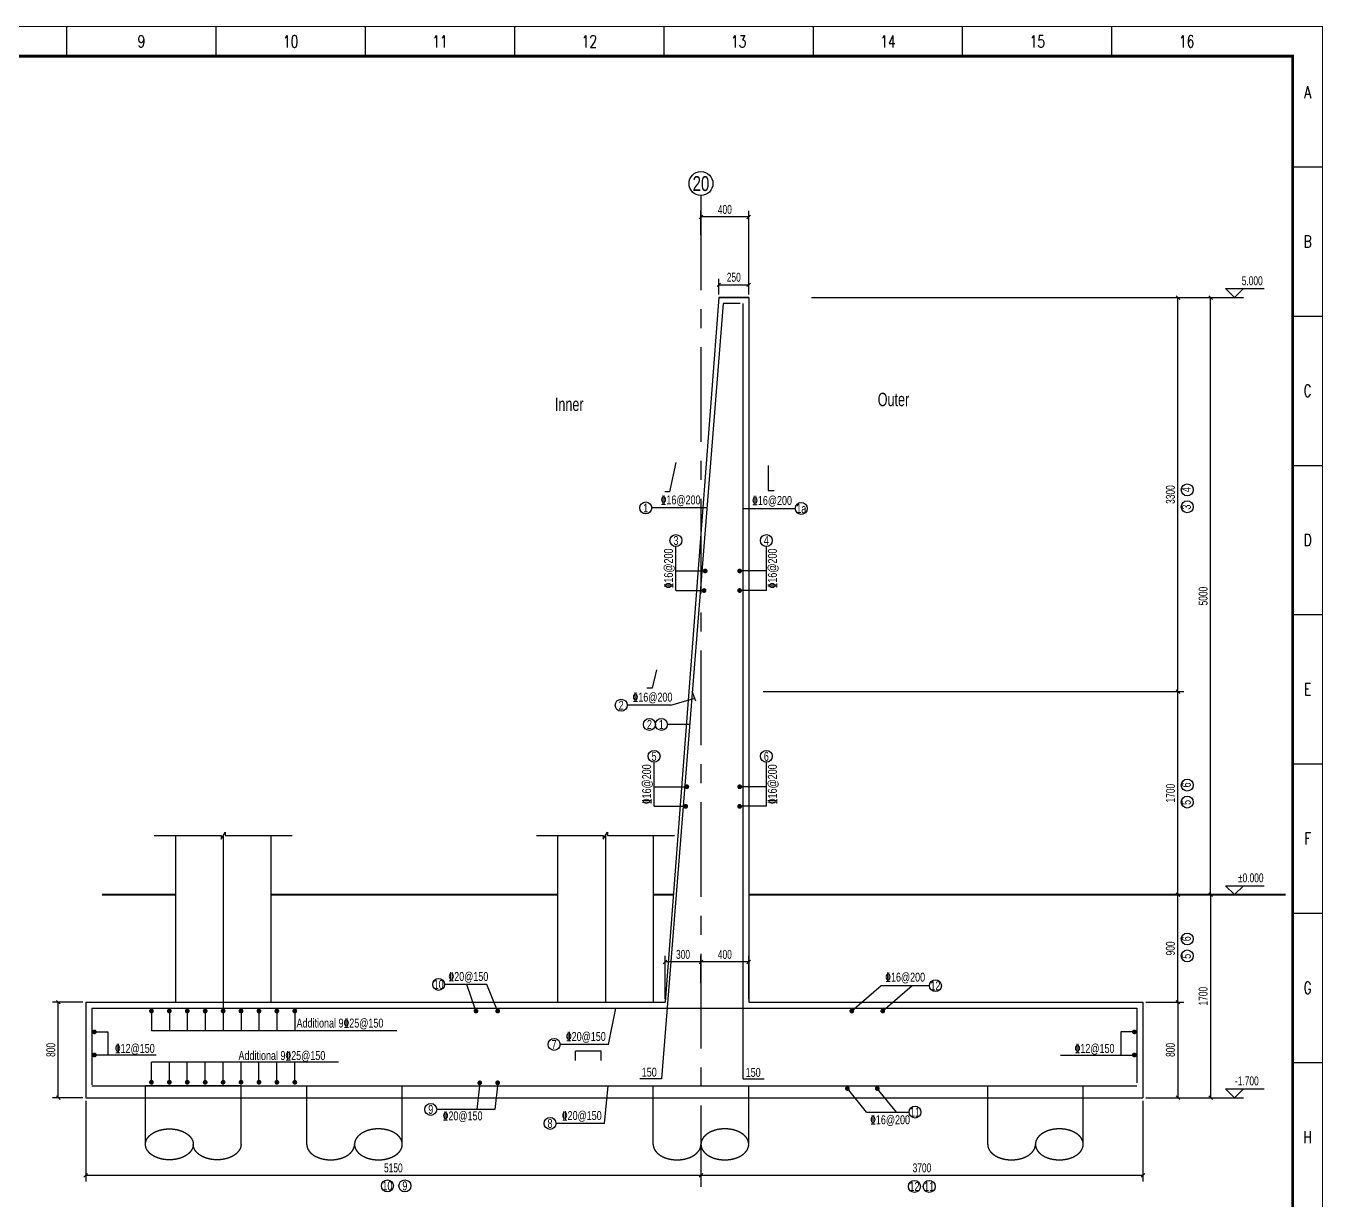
# Model space of a CAD drawing. Header units: millimetres. Extents: x -15901 to 146244, y -607033 to -56344.
# Drawn here: x 27980 to 71413, y -450147 to -410821 of the extents above; entities that cross this region are included whole.
import ezdxf
from ezdxf.enums import TextEntityAlignment as Align

# ---------------------------------------------------------------- set-up
doc = ezdxf.new("R2010")
doc.units = ezdxf.units.MM
doc.header["$LTSCALE"] = 2000
doc.linetypes.add('CENTER', pattern=[50.8, 31.75, -6.35, 6.35, -6.35])
doc.linetypes.add('HIDDEN', pattern=[9.525, 6.35, -3.175])
for name, color, linetype in [('6', 1, 'Continuous'), ('S_01', 3, 'Continuous'), ('S_01_OUTL', 3, 'Continuous'), ('S_02_AXIS', 171, 'CENTER'), ('S_03_HIDD', 4, 'HIDDEN'), ('S_04', 2, 'Continuous'), ('S_04_TEXT', 2, 'Continuous'), ('S_05_DIMS', 7, 'Continuous'), ('S_06_RBAR', 1, 'Continuous'), ('TEXT', 3, 'Continuous'), ('TK', 1, 'Continuous')]:
    doc.layers.add(name, color=color, linetype=linetype)
doc.styles.add('FS', font='kstxt.shx', dxfattribs={"width": 0.8, "height": 250, "bigfont": 'kshz.shx'})
doc.styles.add('KS', font='kstxt.shx', dxfattribs={"width": 0.7, "height": 300, "bigfont": 'kshz.shx'})
doc.styles.add('TK-HZ', font='txt.shx', dxfattribs={"width": 0.8, "bigfont": 'hztxt.shx'})
doc.dimstyles.new('KSDIM0.25', dxfattribs={"dimtxt": 300, "dimasz": 120, "dimexe": 200, "dimexo": 100, "dimgap": 100, "dimtad": 1, "dimdec": 0, "dimlfac": 0.25, "dimzin": 14, "dimdsep": 46, "dimtxsty": 'KS', "dimblk": 'ARCHTICK', "dimblk1": 'OBLIQUE', "dimblk2": 'OBLIQUE', "dimsah": 1, "dimcen": -900, "dimclrd": 7, "dimclre": 7, "dimclrt": 2, "dimazin": 3, "dimtfac": 1, "dimtdec": 0, "dimtix": 1, "dimtmove": 2, "dimatfit": 2, "dimfxl": 1, "dimtolj": 1, "dimtzin": 14, "dimlwd": -3, "dimarcsym": 0})

# ---------------------------------------------------------------- blocks, each defined once
blk = doc.blocks.new('_OBLIQUE')
at = {"color": 1}
blk.add_line((-0.5, -0.5), (0.5, 0.5), dxfattribs=at)
blk = doc.blocks.new('*D315')
at = {"layer": 'Defpoints', "color": 0}
for p in [(50582, -417219), (50582, -417924), (52182, -419918)]:
    blk.add_point(p, dxfattribs=at)
at = {"layer": 'S_05_DIMS', "color": 7, "lineweight": -2}
for p, q in [((50582, -417824), (50582, -417019)), ((52182, -419818), (52182, -417019))]:
    blk.add_line(p, q, dxfattribs=at)
at = {"layer": 'S_05_DIMS', "color": 7, "lineweight": -3}
blk.add_line((52182, -417219), (50582, -417219), dxfattribs=at)
at = {"layer": 'S_05_DIMS', "color": 7, "linetype": 'ByBlock', "lineweight": -3, "xscale": 120, "yscale": 120, "zscale": 120, "rotation": 180}
blk.add_blockref('_OBLIQUE', (50582, -417219), dxfattribs=at)
at = {"layer": 'S_05_DIMS', "color": 7, "linetype": 'ByBlock', "lineweight": -3, "xscale": 120, "yscale": 120, "zscale": 120}
blk.add_blockref('_OBLIQUE', (52182, -417219), dxfattribs=at)
at = {"layer": 'S_05_DIMS', "color": 2, "insert": (51382, -416969), "char_height": 300, "attachment_point": 5, "style": 'KS'}
blk.add_mtext('\\A1;400', dxfattribs=at)
blk = doc.blocks.new('_ArchTick')
at = {"color": 0, "linetype": 'ByBlock', "const_width": 0.15}
blk.add_lwpolyline([(-0.5, -0.5), (0.5, 0.5)], dxfattribs=at)
blk = doc.blocks.new('*D316')
at = {"layer": 'Defpoints', "color": 0}
for p in [(54182, -419918), (67648, -419918), (59963, -439918)]:
    blk.add_point(p, dxfattribs=at)
at = {"layer": 'S_05_DIMS', "color": 7, "lineweight": -2}
for p, q in [((54282, -419918), (67848, -419918)), ((60063, -439918), (67848, -439918))]:
    blk.add_line(p, q, dxfattribs=at)
at = {"layer": 'S_05_DIMS', "color": 7, "lineweight": -3}
blk.add_line((67648, -439918), (67648, -419918), dxfattribs=at)
at = {"layer": 'S_05_DIMS', "color": 7, "linetype": 'ByBlock', "lineweight": -3, "xscale": 120, "yscale": 120, "zscale": 120}
for p, rotation in [((67648, -419918), 90), ((67648, -439918), 270)]:
    blk.add_blockref('_OBLIQUE', p, dxfattribs=dict(at, rotation=rotation))
at = {"layer": 'S_05_DIMS', "color": 2, "insert": (67398, -429918), "char_height": 300, "attachment_point": 5, "rotation": 90, "style": 'KS'}
blk.add_mtext('\\A1;5000', dxfattribs=at)
blk = doc.blocks.new('*D317')
at = {"layer": 'Defpoints', "color": 0}
for p in [(59963, -439918), (65382, -446718), (67648, -446718)]:
    blk.add_point(p, dxfattribs=at)
at = {"layer": 'S_05_DIMS', "color": 7, "lineweight": -2}
for p, q in [((60063, -439918), (67848, -439918)), ((65482, -446718), (67848, -446718))]:
    blk.add_line(p, q, dxfattribs=at)
at = {"layer": 'S_05_DIMS', "color": 7, "lineweight": -3}
blk.add_line((67648, -439918), (67648, -446718), dxfattribs=at)
at = {"layer": 'S_05_DIMS', "color": 7, "linetype": 'ByBlock', "lineweight": -3, "xscale": 120, "yscale": 120, "zscale": 120}
for p, rotation in [((67648, -439918), 90), ((67648, -446718), 270)]:
    blk.add_blockref('_OBLIQUE', p, dxfattribs=dict(at, rotation=rotation))
at = {"layer": 'S_05_DIMS', "color": 2, "insert": (67398, -443318), "char_height": 300, "attachment_point": 5, "rotation": 90, "style": 'KS'}
blk.add_mtext('\\A1;1700', dxfattribs=at)
blk = doc.blocks.new('*D318')
at = {"layer": 'Defpoints', "color": 0}
for p in [(65382, -446718), (50582, -448545), (50582, -449320)]:
    blk.add_point(p, dxfattribs=at)
at = {"layer": 'S_05_DIMS', "color": 7, "lineweight": -2}
for p, q in [((65382, -446818), (65382, -449520)), ((50582, -448645), (50582, -449520))]:
    blk.add_line(p, q, dxfattribs=at)
at = {"layer": 'S_05_DIMS', "color": 7, "lineweight": -3}
blk.add_line((65382, -449320), (50582, -449320), dxfattribs=at)
at = {"layer": 'S_05_DIMS', "color": 7, "linetype": 'ByBlock', "lineweight": -3, "xscale": 120, "yscale": 120, "zscale": 120, "rotation": 180}
blk.add_blockref('_OBLIQUE', (50582, -449320), dxfattribs=at)
at = {"layer": 'S_05_DIMS', "color": 7, "linetype": 'ByBlock', "lineweight": -3, "xscale": 120, "yscale": 120, "zscale": 120}
blk.add_blockref('_OBLIQUE', (65382, -449320), dxfattribs=at)
at = {"layer": 'S_05_DIMS', "color": 2, "insert": (57982, -449070), "char_height": 300, "attachment_point": 5, "style": 'KS'}
blk.add_mtext('\\A1;3700', dxfattribs=at)
blk = doc.blocks.new('*D319')
at = {"layer": 'Defpoints', "color": 0}
for p in [(29982, -446718), (50582, -448545), (29982, -449320)]:
    blk.add_point(p, dxfattribs=at)
at = {"layer": 'S_05_DIMS', "color": 7, "lineweight": -2}
for p, q in [((29982, -446818), (29982, -449520)), ((50582, -448645), (50582, -449520))]:
    blk.add_line(p, q, dxfattribs=at)
at = {"layer": 'S_05_DIMS', "color": 7, "lineweight": -3}
blk.add_line((50582, -449320), (29982, -449320), dxfattribs=at)
at = {"layer": 'S_05_DIMS', "color": 7, "linetype": 'ByBlock', "lineweight": -3, "xscale": 120, "yscale": 120, "zscale": 120, "rotation": 180}
blk.add_blockref('_OBLIQUE', (29982, -449320), dxfattribs=at)
at = {"layer": 'S_05_DIMS', "color": 7, "linetype": 'ByBlock', "lineweight": -3, "xscale": 120, "yscale": 120, "zscale": 120}
blk.add_blockref('_OBLIQUE', (50582, -449320), dxfattribs=at)
at = {"layer": 'S_05_DIMS', "color": 2, "insert": (40282, -449070), "char_height": 300, "attachment_point": 5, "style": 'KS'}
blk.add_mtext('\\A1;5150', dxfattribs=at)
blk = doc.blocks.new('*D320')
at = {"layer": 'Defpoints', "color": 0}
for p in [(50582, -442170), (50582, -442987), (52182, -443518)]:
    blk.add_point(p, dxfattribs=at)
at = {"layer": 'S_05_DIMS', "color": 7, "lineweight": -2}
for p, q in [((50582, -442887), (50582, -441970)), ((52182, -443418), (52182, -441970))]:
    blk.add_line(p, q, dxfattribs=at)
at = {"layer": 'S_05_DIMS', "color": 7, "lineweight": -3}
blk.add_line((52182, -442170), (50582, -442170), dxfattribs=at)
at = {"layer": 'S_05_DIMS', "color": 7, "linetype": 'ByBlock', "lineweight": -3, "xscale": 120, "yscale": 120, "zscale": 120, "rotation": 180}
blk.add_blockref('_OBLIQUE', (50582, -442170), dxfattribs=at)
at = {"layer": 'S_05_DIMS', "color": 7, "linetype": 'ByBlock', "lineweight": -3, "xscale": 120, "yscale": 120, "zscale": 120}
blk.add_blockref('_OBLIQUE', (52182, -442170), dxfattribs=at)
at = {"layer": 'S_05_DIMS', "color": 2, "insert": (51382, -441920), "char_height": 300, "attachment_point": 5, "style": 'KS'}
blk.add_mtext('\\A1;400', dxfattribs=at)
blk = doc.blocks.new('*D321')
at = {"layer": 'Defpoints', "color": 0}
for p in [(29064, -443518), (29982, -443518), (29982, -446718)]:
    blk.add_point(p, dxfattribs=at)
at = {"layer": 'S_05_DIMS', "color": 7, "lineweight": -2}
for p, q in [((29882, -443518), (28864, -443518)), ((29882, -446718), (28864, -446718))]:
    blk.add_line(p, q, dxfattribs=at)
at = {"layer": 'S_05_DIMS', "color": 7, "lineweight": -3}
blk.add_line((29064, -446718), (29064, -443518), dxfattribs=at)
at = {"layer": 'S_05_DIMS', "color": 7, "linetype": 'ByBlock', "lineweight": -3, "xscale": 120, "yscale": 120, "zscale": 120}
for p, rotation in [((29064, -443518), 90), ((29064, -446718), 270)]:
    blk.add_blockref('_OBLIQUE', p, dxfattribs=dict(at, rotation=rotation))
at = {"layer": 'S_05_DIMS', "color": 2, "insert": (28814, -445118), "char_height": 300, "attachment_point": 5, "rotation": 90, "style": 'KS'}
blk.add_mtext('\\A1;800', dxfattribs=at)
blk = doc.blocks.new('Dot')
at = {"layer": '6', "const_width": 0.4}
blk.add_lwpolyline([(-0.2, 0, 1), (0.2, 0, 1)], format="xyb", close=True, dxfattribs=at)
blk = doc.blocks.new('*D322')
at = {"layer": 'Defpoints', "color": 0}
for p in [(65137, -439918), (66552, -439918), (65382, -443518)]:
    blk.add_point(p, dxfattribs=at)
at = {"layer": 'S_05_DIMS', "color": 7, "lineweight": -2}
for p, q in [((65237, -439918), (66752, -439918)), ((65482, -443518), (66752, -443518))]:
    blk.add_line(p, q, dxfattribs=at)
at = {"layer": 'S_05_DIMS', "color": 7, "lineweight": -3}
blk.add_line((66552, -443518), (66552, -439918), dxfattribs=at)
at = {"layer": 'S_05_DIMS', "color": 7, "linetype": 'ByBlock', "lineweight": -3, "xscale": 120, "yscale": 120, "zscale": 120}
for p, rotation in [((66552, -439918), 90), ((66552, -443518), 270)]:
    blk.add_blockref('_OBLIQUE', p, dxfattribs=dict(at, rotation=rotation))
at = {"layer": 'S_05_DIMS', "color": 2, "insert": (66302, -441718), "char_height": 300, "attachment_point": 5, "rotation": 90, "style": 'KS'}
blk.add_mtext('\\A1;900', dxfattribs=at)
blk = doc.blocks.new('*D323')
at = {"layer": 'Defpoints', "color": 0}
for p in [(52560, -433118), (66552, -433118), (65137, -439918)]:
    blk.add_point(p, dxfattribs=at)
at = {"layer": 'S_05_DIMS', "color": 7, "lineweight": -2}
for p, q in [((52660, -433118), (66752, -433118)), ((65237, -439918), (66752, -439918))]:
    blk.add_line(p, q, dxfattribs=at)
at = {"layer": 'S_05_DIMS', "color": 7, "lineweight": -3}
blk.add_line((66552, -439918), (66552, -433118), dxfattribs=at)
at = {"layer": 'S_05_DIMS', "color": 7, "linetype": 'ByBlock', "lineweight": -3, "xscale": 120, "yscale": 120, "zscale": 120}
for p, rotation in [((66552, -433118), 90), ((66552, -439918), 270)]:
    blk.add_blockref('_OBLIQUE', p, dxfattribs=dict(at, rotation=rotation))
at = {"layer": 'S_05_DIMS', "color": 2, "insert": (66302, -436518), "char_height": 300, "attachment_point": 5, "rotation": 90, "style": 'KS'}
blk.add_mtext('\\A1;1700', dxfattribs=at)
blk = doc.blocks.new('*D324')
at = {"layer": 'Defpoints', "color": 0}
for p in [(61263, -419918), (66552, -419918), (52560, -433118)]:
    blk.add_point(p, dxfattribs=at)
at = {"layer": 'S_05_DIMS', "color": 7, "lineweight": -2}
for p, q in [((61363, -419918), (66752, -419918)), ((52660, -433118), (66752, -433118))]:
    blk.add_line(p, q, dxfattribs=at)
at = {"layer": 'S_05_DIMS', "color": 7, "lineweight": -3}
blk.add_line((66552, -433118), (66552, -419918), dxfattribs=at)
at = {"layer": 'S_05_DIMS', "color": 7, "linetype": 'ByBlock', "lineweight": -3, "xscale": 120, "yscale": 120, "zscale": 120}
for p, rotation in [((66552, -419918), 90), ((66552, -433118), 270)]:
    blk.add_blockref('_OBLIQUE', p, dxfattribs=dict(at, rotation=rotation))
at = {"layer": 'S_05_DIMS', "color": 2, "insert": (66302, -426518), "char_height": 300, "attachment_point": 5, "rotation": 90, "style": 'KS'}
blk.add_mtext('\\A1;3300', dxfattribs=at)
blk = doc.blocks.new('*D325')
at = {"layer": 'Defpoints', "color": 0}
for p in [(52182, -419491), (51182, -419918), (52182, -419918)]:
    blk.add_point(p, dxfattribs=at)
at = {"layer": 'S_05_DIMS', "color": 7, "lineweight": -2}
for p, q in [((51182, -419818), (51182, -419291)), ((52182, -419818), (52182, -419291))]:
    blk.add_line(p, q, dxfattribs=at)
at = {"layer": 'S_05_DIMS', "color": 7, "lineweight": -3}
blk.add_line((51182, -419491), (52182, -419491), dxfattribs=at)
at = {"layer": 'S_05_DIMS', "color": 7, "linetype": 'ByBlock', "lineweight": -3, "xscale": 120, "yscale": 120, "zscale": 120, "rotation": 180}
blk.add_blockref('_OBLIQUE', (51182, -419491), dxfattribs=at)
at = {"layer": 'S_05_DIMS', "color": 7, "linetype": 'ByBlock', "lineweight": -3, "xscale": 120, "yscale": 120, "zscale": 120}
blk.add_blockref('_OBLIQUE', (52182, -419491), dxfattribs=at)
at = {"layer": 'S_05_DIMS', "color": 2, "insert": (51682, -419241), "char_height": 300, "attachment_point": 5, "style": 'KS'}
blk.add_mtext('\\A1;250', dxfattribs=at)
blk = doc.blocks.new('*D326')
at = {"layer": 'Defpoints', "color": 0}
for p in [(65382, -443518), (65641, -446718), (66552, -446718)]:
    blk.add_point(p, dxfattribs=at)
at = {"layer": 'S_05_DIMS', "color": 7, "lineweight": -2}
for p, q in [((65482, -443518), (66752, -443518)), ((65741, -446718), (66752, -446718))]:
    blk.add_line(p, q, dxfattribs=at)
at = {"layer": 'S_05_DIMS', "color": 7, "lineweight": -3}
blk.add_line((66552, -443518), (66552, -446718), dxfattribs=at)
at = {"layer": 'S_05_DIMS', "color": 7, "linetype": 'ByBlock', "lineweight": -3, "xscale": 120, "yscale": 120, "zscale": 120}
for p, rotation in [((66552, -443518), 90), ((66552, -446718), 270)]:
    blk.add_blockref('_OBLIQUE', p, dxfattribs=dict(at, rotation=rotation))
at = {"layer": 'S_05_DIMS', "color": 2, "insert": (66302, -445118), "char_height": 300, "attachment_point": 5, "rotation": 90, "style": 'KS'}
blk.add_mtext('\\A1;800', dxfattribs=at)
blk = doc.blocks.new('*D327')
at = {"layer": 'Defpoints', "color": 0}
for p in [(49382, -442170), (50582, -442987), (49382, -443518)]:
    blk.add_point(p, dxfattribs=at)
at = {"layer": 'S_05_DIMS', "color": 7, "lineweight": -2}
for p, q in [((49382, -443418), (49382, -441970)), ((50582, -442887), (50582, -441970))]:
    blk.add_line(p, q, dxfattribs=at)
at = {"layer": 'S_05_DIMS', "color": 7, "lineweight": -3}
blk.add_line((50582, -442170), (49382, -442170), dxfattribs=at)
at = {"layer": 'S_05_DIMS', "color": 7, "linetype": 'ByBlock', "lineweight": -3, "xscale": 120, "yscale": 120, "zscale": 120, "rotation": 180}
blk.add_blockref('_OBLIQUE', (49382, -442170), dxfattribs=at)
at = {"layer": 'S_05_DIMS', "color": 7, "linetype": 'ByBlock', "lineweight": -3, "xscale": 120, "yscale": 120, "zscale": 120}
blk.add_blockref('_OBLIQUE', (50582, -442170), dxfattribs=at)
at = {"layer": 'S_05_DIMS', "color": 2, "insert": (49982, -441920), "char_height": 300, "attachment_point": 5, "style": 'KS'}
blk.add_mtext('\\A1;300', dxfattribs=at)
blk = doc.blocks.new('A1-1')
at = {"layer": 'TK', "color": 7}
for p, q in [((42050, 58400), (42050, 59400)), ((47050, 58400), (47050, 59400)), ((52050, 58400), (52050, 59400)), ((57050, 58400), (57050, 59400)), ((62050, 58400), (62050, 59400)), ((67050, 58400), (67050, 59400)), ((72050, 58400), (72050, 59400)), ((77050, 58400), (77050, 59400)), ((83100, 54700), (84100, 54700)), ((83100, 49700), (84100, 49700)), ((83100, 44700), (84100, 44700)), ((83100, 39700), (84100, 39700)), ((83100, 34700), (84100, 34700)), ((83100, 29700), (84100, 29700)), ((83100, 24700), (84100, 24700))]:
    blk.add_line(p, q, dxfattribs=at)
for points, const_width in [([(0, 0), (84100, 0), (84100, 59400), (0, 59400)], 35), ([(2500, 1000), (83100, 1000), (83100, 58400), (2500, 58400)], 100)]:
    blk.add_lwpolyline(points, close=True, dxfattribs=dict(at, const_width=const_width))
at = {"layer": 'TK', "color": 7, "style": 'TK-HZ', "width": 0.75}
for s, p in [('9', (44550, 58900)), ('10', (49550, 58900)), ('11', (54550, 58900)), ('12', (59550, 58900)), ('13', (64550, 58900)), ('14', (69550, 58900)), ('15', (74550, 58900)), ('16', (79550, 58900)), ('A', (83600, 57200)), ('B', (83600, 52200)), ('C', (83600, 47200)), ('D', (83600, 42200)), ('E', (83600, 37200)), ('F', (83600, 32200)), ('G', (83600, 27200)), ('H', (83600, 22200))]:
    blk.add_text(s, height=400, dxfattribs=at).set_placement(p, align=Align.MIDDLE_CENTER)

msp = doc.modelspace()

# ---------------------------------------------------------------- linework, layer by layer
at = {"const_width": 60}
for points in [[(32982.371, -439917.514), (30529.667, -439917.514)], [(45782.371, -439917.514), (36182.371, -439917.514)], [(49656.947, -439917.514), (48982.371, -439917.514)], [(52182.371, -439917.514), (70164.498, -439917.514)]]:
    msp.add_lwpolyline(points, dxfattribs=at)
at = {"layer": 'S_01'}
msp.add_circle((50582.371, -416100.192), 400, dxfattribs=at)
at = {"layer": 'S_01_OUTL'}
for p, q in [((51182.371, -419917.514), (49382.371, -443517.514)), ((52182.371, -419917.514), (51182.371, -419917.514)), ((51182.371, -419917.514), (52182.371, -419917.514)), ((52182.371, -419917.514), (52182.371, -443517.514)), ((29982.371, -443517.514), (29982.371, -446717.514)), ((29982.371, -443517.514), (49382.371, -443517.514)), ((52182.371, -443517.514), (65382.371, -443517.514)), ((65382.371, -443517.514), (65382.371, -446717.514)), ((29982.371, -446717.514), (65382.371, -446717.514))]:
    msp.add_line(p, q, dxfattribs=at)
at = {"layer": 'S_02_AXIS', "ltscale": 0.05}
msp.add_line((50582.371, -416500.192), (50582.371, -449701.285), dxfattribs=at)
at = {"layer": 'S_02_AXIS'}
for p, q in [((34582.371, -437940.125), (34582.371, -444287.225)), ((47382.371, -437940.125), (47382.371, -443517.514))]:
    msp.add_line(p, q, dxfattribs=at)
at = {"layer": 'S_03_HIDD'}
for p, q in [((31982.371, -448280.844), (31982.371, -446317.514)), ((35182.371, -446317.514), (31982.371, -446317.514)), ((35182.371, -448280.844), (35182.371, -446317.514)), ((37382.371, -448280.844), (37382.371, -446317.514)), ((37382.371, -446317.514), (40582.371, -446317.514)), ((40582.371, -448280.844), (40582.371, -446317.514)), ((48982.371, -448280.844), (48982.371, -446317.514)), ((48982.371, -446317.514), (52182.371, -446317.514)), ((52182.371, -448280.844), (52182.371, -446317.514)), ((60182.371, -448280.844), (60182.371, -446317.514)), ((60182.371, -446317.514), (63382.371, -446317.514)), ((63382.371, -448280.844), (63382.371, -446317.514))]:
    msp.add_line(p, q, dxfattribs=at)
msp.add_ellipse((32782.371, -448280.844), major_axis=(-800, 0), ratio=0.647889384, dxfattribs=at)
at = {"layer": 'S_03_HIDD', "extrusion": (0, 0, -1)}
for centre in [(39782.371, -448280.844), (51382.371, -448280.844), (62582.371, -448280.844)]:
    msp.add_ellipse(centre, major_axis=(800, 0), ratio=0.647889384, dxfattribs=at)
msp.add_ellipse((34382.371, -448280.844), major_axis=(800, 0), ratio=0.647889384, start_param=0, end_param=3.141592654, dxfattribs=at)
at = {"layer": 'S_03_HIDD'}
for centre in [(38182.371, -448280.844), (49782.371, -448280.844), (60982.371, -448280.844)]:
    msp.add_ellipse(centre, major_axis=(-800, 0), ratio=0.647889384, start_param=0, end_param=3.141592654, dxfattribs=at)
at = {"layer": 'S_04'}
for p, q in [((50779.836, -426965.99), (48932.049, -426965.99)), ((51982.371, -426983.527), (53741.733, -426983.527)), ((49744.928, -429729.536), (49744.928, -428256.233)), ((52771.63, -429729.536), (52771.63, -428256.233)), ((49744.928, -429074.04), (50729.031, -429074.04)), ((52771.63, -429074.04), (51873.561, -429074.04)), ((49744.928, -429729.536), (50691.296, -429729.536)), ((52771.63, -429729.536), (51873.561, -429729.536)), ((49577.823, -433571.093), (50373.138, -433332.397)), ((49577.823, -433571.093), (48111.191, -433571.093)), ((50202.693, -434216.508), (49456.858, -434216.508)), ((49012.414, -436957.468), (49012.414, -435484.165)), ((52771.63, -436957.468), (52771.63, -435484.165)), ((49012.414, -436301.972), (50112.091, -436301.972)), ((52771.63, -436301.972), (51873.561, -436301.972)), ((49012.414, -436957.468), (50074.357, -436957.468)), ((52771.63, -436957.468), (51873.561, -436957.468)), ((43411.527, -442923.558), (41999.237, -442923.558)), ((43047.815, -443813.478), (42742.117, -442923.558)), ((43774.107, -443813.478), (43411.527, -442923.558)), ((56613.998, -442966.691), (55632.864, -443815.216)), ((58233.841, -442966.691), (56613.998, -442966.691)), ((57650.124, -442966.691), (56668.99, -443815.216)), ((47488.46, -444932.606), (47731.269, -443717.514)), ((30270.839, -444515.271), (30722.622, -444515.271)), ((30722.622, -444515.271), (30722.622, -445288.067)), ((40394.798, -444484.097), (32185.738, -444484.097)), ((65093.903, -444515.271), (64642.119, -444515.271)), ((64642.119, -444515.271), (64642.119, -445288.067)), ((47488.46, -444932.606), (45865.59, -444932.606)), ((32340.622, -445288.067), (30270.839, -445288.067)), ((38441.014, -445532.051), (32185.738, -445532.051)), ((62624.12, -445288.067), (65093.903, -445288.067)), ((43175.332, -446219.811), (43077.206, -447111.469)), ((43775.332, -446219.811), (43677.206, -447111.469)), ((47350.752, -447580.41), (47472.738, -446317.514)), ((56128.568, -447198.387), (55486.036, -446410.224)), ((57128.568, -447198.387), (56486.036, -446410.224)), ((43677.206, -447111.469), (41733.887, -447111.469)), ((56128.568, -447198.387), (57549.22, -447198.387)), ((47350.752, -447580.41), (45727.881, -447580.41))]:
    msp.add_line(p, q, dxfattribs=at)
at = {"layer": 'S_04', "color": 2}
for centre in [(66864.788, -426359.196), (48732.049, -426965.99), (53941.733, -426983.527), (66864.788, -426926.844), (49744.928, -428056.233), (52771.63, -428056.233), (47911.191, -433571.093), (48856.858, -434216.508), (49256.858, -434216.508), (49012.414, -435284.165), (52771.63, -435284.165), (66864.788, -436249.85), (66864.788, -436817.498), (66864.788, -441402.095), (66864.788, -441969.742), (41799.237, -442923.558), (58433.841, -442966.691), (45665.59, -444932.606), (41533.887, -447111.469), (57749.22, -447198.387), (45527.881, -447580.41), (40083.724, -449671.621), (40666.935, -449671.621), (57731.822, -449691.824), (58224.867, -449691.824)]:
    msp.add_circle(centre, 200, dxfattribs=at)
at = {"layer": 'S_04_TEXT'}
for p, q in [((32982.371, -437940.125), (32982.371, -443517.514)), ((36182.371, -437940.125), (36182.371, -443517.514)), ((45782.371, -437940.125), (45782.371, -443517.514)), ((48982.371, -437940.125), (48982.371, -443517.514)), ((32182.371, -443815.216), (32182.371, -444484.097)), ((32782.371, -443815.216), (32782.371, -444484.097)), ((33382.371, -443815.216), (33382.371, -444484.097)), ((33982.371, -443815.216), (33982.371, -444484.097)), ((34582.371, -443815.216), (34582.371, -444484.097)), ((35182.371, -443815.216), (35182.371, -444484.097)), ((35782.371, -443815.216), (35782.371, -444484.097)), ((36382.371, -443815.216), (36382.371, -444484.097)), ((36982.371, -443815.216), (36982.371, -444484.097)), ((32182.371, -446200.932), (32182.371, -445532.051)), ((32782.371, -446200.932), (32782.371, -445532.051)), ((33382.371, -446200.932), (33382.371, -445532.051)), ((33982.371, -446200.932), (33982.371, -445532.051)), ((34582.371, -446200.932), (34582.371, -445532.051)), ((35182.371, -446200.932), (35182.371, -445532.051)), ((35782.371, -446200.932), (35782.371, -445532.051)), ((36382.371, -446200.932), (36382.371, -445532.051)), ((36982.371, -446200.932), (36982.371, -445532.051))]:
    msp.add_line(p, q, dxfattribs=at)
for points in [[(67648.127, -419917.514), (68748.127, -419917.514)], [(68745.112, -419620.529), (68448.127, -419917.514), (68151.142, -419620.529), (69445.112, -419620.529)], [(67648.127, -439917.514), (68748.127, -439917.514)], [(68745.112, -439620.529), (68448.127, -439917.514), (68151.142, -439620.529), (69445.112, -439620.529)], [(68745.112, -446420.529), (68448.127, -446717.514), (68151.142, -446420.529), (69445.112, -446420.529)], [(67648.127, -446717.514), (68748.127, -446717.514)]]:
    msp.add_lwpolyline(points, dxfattribs=at)
at = {"layer": 'S_04_TEXT', "color": 2}
for points in [[(32272.763, -437940.125), (34512.371, -437940.125), (34512.371, -438060.125), (34652.371, -437820.125), (34652.371, -437940.125), (36891.978, -437940.125)], [(45072.763, -437940.125), (47312.371, -437940.125), (47312.371, -438060.125), (47452.371, -437820.125), (47452.371, -437940.125), (49691.978, -437940.125)]]:
    msp.add_lwpolyline(points, dxfattribs=at)
at = {"layer": 'S_06_RBAR'}
for p, q in [((51324.976, -420117.514), (49258.082, -446083.442)), ((51897.24, -420117.514), (51324.976, -420117.514)), ((51982.371, -420117.514), (51982.371, -446091.203)), ((49744.779, -425443.76), (49523.98, -426430.454)), ((52828.77, -425543.395), (52828.77, -426378.291)), ((49523.98, -426430.454), (49367.787, -426430.454)), ((52828.77, -426378.291), (53036.005, -426378.291)), ((49088.03, -432389.371), (48943.131, -432996.567)), ((48943.131, -432996.567), (48773.897, -432996.567)), ((50411.615, -433432.056), (50290.173, -433117.514)), ((30182.371, -443717.514), (30182.371, -446286.635)), ((30182.371, -443717.514), (65182.371, -443717.514)), ((65182.371, -443717.514), (65182.371, -446217.514)), ((47244.6, -445161.362), (46376.34, -445161.362)), ((46376.34, -445467.622), (46376.34, -445161.362)), ((47244.6, -445467.622), (47244.6, -445161.362)), ((30182.371, -446317.514), (65182.371, -446317.514)), ((49258.082, -446083.442), (48530.895, -446083.442)), ((51982.371, -446091.203), (52697.483, -446091.203))]:
    msp.add_line(p, q, dxfattribs=at)

# ---------------------------------------------------------------- block references
at = {"layer": 'S_04', "yscale": 200, "rotation": 180}
for p, xscale in [((50725.15, -429076.1), -200), ((51877.441, -429076.1), 200), ((50687.416, -429731.596), -200), ((51877.441, -429731.596), 200), ((50108.211, -436304.033), -200), ((51877.441, -436304.033), 200), ((50070.477, -436959.529), -200), ((51877.441, -436959.529), 200), ((55632.864, -443815.216), 200), ((56668.99, -443815.216), 200), ((32182.371, -446200.932), 200), ((32782.371, -446200.932), 200), ((33382.371, -446200.932), 200), ((33982.371, -446200.932), 200), ((34582.371, -446200.932), 200), ((35182.371, -446200.932), -200), ((35782.371, -446200.932), -200), ((36382.371, -446200.932), -200), ((36982.371, -446200.932), -200), ((55486.036, -446410.224), 200), ((56486.036, -446410.224), 200)]:
    msp.add_blockref('Dot', p, dxfattribs=dict(at, xscale=xscale))
at = {"layer": 'S_04', "yscale": 200}
for p, xscale in [((32182.371, -443815.216), -200), ((32782.371, -443815.216), -200), ((33382.371, -443815.216), -200), ((33982.371, -443815.216), -200), ((34582.371, -443815.216), -200), ((35182.371, -443815.216), 200), ((35782.371, -443815.216), 200), ((36382.371, -443815.216), 200), ((36982.371, -443815.216), 200), ((43049.04, -443815.216), -200), ((43775.332, -443815.216), -200), ((30270.839, -444515.271), -200), ((65093.903, -444515.271), 200), ((30270.839, -445288.067), -200), ((65093.903, -445288.067), 200), ((43175.332, -446219.811), -200), ((43775.332, -446219.811), -200)]:
    msp.add_blockref('Dot', p, dxfattribs=dict(at, xscale=xscale))
at = {"layer": 'TK', "color": 7}
msp.add_blockref('A1-1', (-12704.988, -470238.326), dxfattribs=at)

# ---------------------------------------------------------------- texts
at = {"layer": 'S_04', "style": 'KS', "width": 0.75}
msp.add_text('20', height=500, dxfattribs=at).set_placement((50582.371, -416100.192), align=Align.MIDDLE)
at = {"layer": 'S_04', "style": 'FS', "width": 0.75}
for s, p in [('4', (66984.522, -426435.52)), ('3', (66984.522, -427021.516)), ('%%13216@200', (49645.01, -429659.943)), ('%%13216@200', (53123.547, -429659.943)), ('%%13216@200', (48912.497, -436887.875)), ('%%13216@200', (53123.547, -436887.875)), ('6', (66984.522, -436326.174)), ('5', (66984.522, -436912.171)), ('6', (66984.522, -441478.418)), ('5', (66984.522, -442064.415))]:
    msp.add_text(s, height=300, rotation=90, dxfattribs=at).set_placement(p)
at = {"layer": 'S_04', "color": 2, "style": 'FS', "width": 0.75}
for s, p in [('1', (48732.049, -426965.99)), ('1a', (53941.733, -426983.527)), ('3', (49744.928, -428056.233)), ('4', (52771.63, -428056.233)), ('2', (47911.191, -433571.093)), ('2', (48856.858, -434216.508)), ('1', (49256.858, -434216.508)), ('5', (49012.414, -435284.165)), ('6', (52771.63, -435284.165)), ('10', (41799.237, -442923.558)), ('12', (58433.841, -442966.691)), ('7', (45665.59, -444932.606)), ('9', (41533.887, -447111.469)), ('11', (57749.22, -447198.387)), ('8', (45527.881, -447580.41)), ('10', (40083.724, -449671.621)), ('9', (40666.935, -449671.621)), ('12', (57731.822, -449691.824)), ('11', (58224.867, -449691.824))]:
    msp.add_text(s, height=300, dxfattribs=at).set_placement(p, align=Align.MIDDLE_CENTER)
at = {"layer": 'S_04', "width": 0.75}
for s, style, p in [('%%13216@200', 'FS', (49232.806, -426846.484)), ('%%13216@200', 'FS', (52294.789, -426864.02)), ('%%13216@200', 'FS', (48291.572, -433451.586)), ('%%13220@150', 'KS', (42127.083, -442808.545)), ('%%13216@200', 'KS', (56752.87, -442830.191)), ('Additional 9%%13225@150', 'KS', (37041.371, -444369.084)), ('%%13220@150', 'KS', (46060.987, -444817.593)), ('%%13212@150', 'KS', (30957.099, -445217.245)), ('Additional 9%%13225@150', 'KS', (35096.804, -445456.698)), ('%%13212@150', 'KS', (63093.643, -445217.245)), ('150', 'KS', (48599.723, -446012.621)), ('150', 'KS', (52078.905, -446020.382)), ('%%13220@150', 'KS', (41933.327, -447475.734)), ('%%13220@150', 'KS', (45923.278, -447465.397)), ('%%13216@200', 'KS', (56247.23, -447606.735))]:
    msp.add_text(s, height=300, dxfattribs=dict(at, style=style)).set_placement(p)
at = {"layer": 'S_04_TEXT', "style": 'KS', "width": 0.7}
for s, p in [('5.000', (68689.112, -419505.529)), ('%%P0.000', (68563.112, -439505.529)), ('-1.700', (68462.312, -446305.529))]:
    msp.add_text(s, height=300, dxfattribs=at).set_placement(p)
at = {"layer": 'TEXT', "style": 'KS', "width": 0.7}
for s, p in [('Inner', (45691.874, -423717.412)), ('Outer', (56501.501, -423556.309))]:
    msp.add_text(s, height=450, dxfattribs=at).set_placement(p)

# ---------------------------------------------------------------- dimensions: what is measured, and where the dimension line sits
at = {"layer": 'S_05_DIMS'}
for base, p1, p2, angle, override, picture, middle in [((50582.371, -417218.579), (52182.371, -419917.514), (50582.371, -417923.755), 180, {"dimlfac": 0.25}, '*D315', (51382.371, -416968.579)), ((52182.371, -419491.357), (51182.371, -419917.514), (52182.371, -419917.514), 180, {"dimtxsty": 'KS'}, '*D325', (51682.371, -419241.357)), ((66552.22, -419917.514), (52559.639, -433117.514), (61262.563, -419917.514), 90, {"dimlfac": 0.25}, '*D324', (66302.22, -426517.514)), ((67648.127, -419917.514), (59962.583, -439917.514), (54182.371, -419917.514), 90, {"dimlfac": 0.25}, '*D316', (67398.127, -429917.514)), ((66552.22, -433117.514), (65136.909, -439917.514), (52559.639, -433117.514), 90, {"dimlfac": 0.25}, '*D323', (66302.22, -436517.514)), ((67648.127, -446717.514), (59962.583, -439917.514), (65382.371, -446717.514), 90, {"dimlfac": 0.25}, '*D317', (67398.127, -443317.514)), ((66552.22, -439917.514), (65382.371, -443517.514), (65136.909, -439917.514), 90, {"dimlfac": 0.25}, '*D322', (66302.22, -441717.514)), ((49382.371, -442169.633), (50582.371, -442986.657), (49382.371, -443517.514), 180, {"dimlfac": 0.25}, '*D327', (49982.371, -441919.633)), ((50582.371, -442169.633), (52182.371, -443517.514), (50582.371, -442986.657), 180, {"dimlfac": 0.25}, '*D320', (51382.371, -441919.633)), ((29063.74, -443517.514), (29982.371, -446717.514), (29982.371, -443517.514), 90, {"dimlfac": 0.25}, '*D321', (28813.74, -445117.514)), ((66552.22, -446717.514), (65382.371, -443517.514), (65640.717, -446717.514), 90, {"dimtxsty": 'KS'}, '*D326', (66302.22, -445117.514)), ((29982.371, -449320.231), (50582.371, -448544.802), (29982.371, -446717.514), 180, {"dimlfac": 0.25}, '*D319', (40282.371, -449070.231)), ((50582.371, -449320.231), (65382.371, -446717.514), (50582.371, -448544.802), 180, {"dimlfac": 0.25}, '*D318', (57982.371, -449070.231))]:
    dim = msp.add_linear_dim(base=base, p1=p1, p2=p2, angle=angle, dimstyle='KSDIM0.25', override=override, dxfattribs=at)
    dim.commit()
    dim.dimension.update_dxf_attribs({"geometry": picture, "text_midpoint": middle})

doc.saveas('drawing.dxf')
